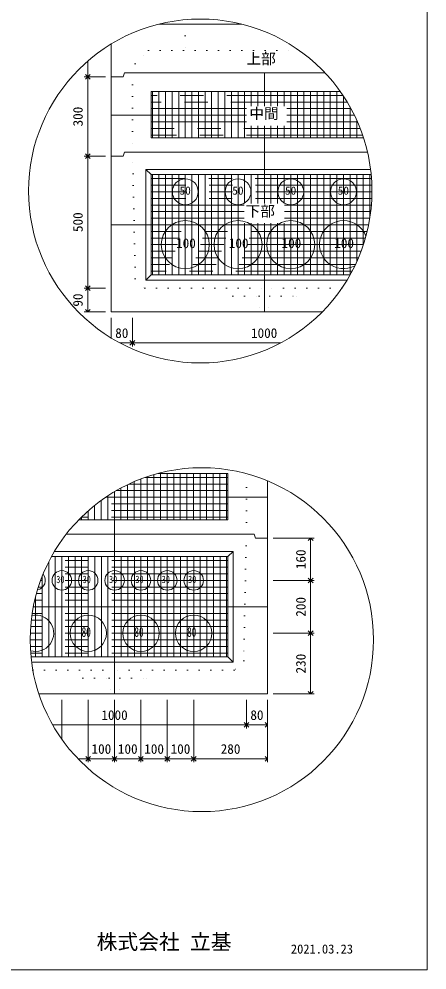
# Model space of a CAD drawing. Units: millimetres, scale not verified. Extents: x -4890 to 18490, y -2308 to 2308.
# Drawn here: x -2944 to -1830, y -1967 to 627 of the extents above; entities that cross this region are included whole.
import ezdxf
from ezdxf.enums import TextEntityAlignment as Align

# ---------------------------------------------------------------- set-up
doc = ezdxf.new("R2010")
doc.units = ezdxf.units.MM
doc.header["$LTSCALE"] = 10
doc.linetypes.add('USER2', pattern=[50.8, 31.75, -6.35, 6.35, -6.35])
doc.linetypes.add('USER5', pattern=[3.185, 0.01, -3.175])
for name, color, linetype, lineweight in [('0-0_0', 1, 'Continuous', 18), ('0-1_Defpoints', 7, 'USER2', 5), ('0-2_waku', 7, 'Continuous', 18), ('0-3_gaikei', 7, 'Continuous', 18), ('0-4_kakure', 7, 'USER5', 18), ('0-5_sunpou', 7, 'Continuous', 5), ('0-7_hole', 7, 'Continuous', 18), ('0-8_uchigawa', 6, 'Continuous', 18), ('0-D_文字１', 7, 'Continuous', 18), ('0-E_コア部分\u3000寸法補助線3', 150, 'USER2', 18), ('0-F_コア部分\u3000寸法補助線2', 150, 'USER2', 18)]:
    doc.layers.add(name, color=color, linetype=linetype, lineweight=lineweight)
doc.styles.add('ＭＳ ゴシック', font='')
doc.styles.get('ＭＳ ゴシック').set_extended_font_data('MS Gothic')

# ---------------------------------------------------------------- blocks, each defined once
blk = doc.blocks.new('_Open90_46')
at = {"layer": '0-5_sunpou'}
blk.add_line((0, 0), (-1, 0), dxfattribs=at)
blk.add_lwpolyline([(-0.5, 0.5), (0, 0), (-0.5, -0.5)], dxfattribs=at)

msp = doc.modelspace()

# ---------------------------------------------------------------- linework, layer by layer
at = {"layer": '0-0_0'}
for p, q in [((-2274.09, 389.15), (-2274.09, 479.32)), ((-2323.09, 364.12), (-2692.3, 364.12)), ((-2028.25, 364.12), (-2212.92, 364.12)), ((-2274.09, 263.32), (-2274.09, 335.25)), ((-2274.09, 123.35), (-2274.09, 263.32)), ((-2691.69, 65.32), (-1989.49, 65.32)), ((-2274.09, -172.28), (-2274.09, 69.45)), ((-2683.81, -778.47), (-2683.81, -662.62)), ((-2266.83, -677.67), (-2707.58, -677.67)), ((-2683.2, -1214.07), (-2683.2, -778.47)), ((-2905.22, -976.47), (-2265.6, -976.47))]:
    msp.add_line(p, q, dxfattribs=at)
at = {"layer": '0-1_Defpoints'}
for p, q in [((-2059.36, 418.12), (-2583.69, 418.12)), ((-2562.09, 302.92), (-2562.09, 428.92)), ((-2490.09, 302.92), (-2490.09, 428.92)), ((-2418.09, 302.92), (-2418.09, 428.92)), ((-2346.09, 302.92), (-2346.09, 428.92)), ((-2202.09, 302.92), (-2202.09, 428.92)), ((-2130.09, 302.92), (-2130.09, 428.92)), ((-2058.09, 302.92), (-2058.09, 416.21)), ((-2005.82, 310.12), (-2583.69, 310.12)), ((-2562.09, -71.48), (-2562.09, 202.12)), ((-2490.09, -71.48), (-2490.09, 202.12)), ((-2418.09, -71.48), (-2418.09, 202.12)), ((-2346.09, -71.48), (-2346.09, 202.12)), ((-2202.09, -71.48), (-2202.09, 202.12)), ((-2130.09, -71.48), (-2130.09, 202.12)), ((-2058.09, -71.48), (-2058.09, 202.12)), ((-1986.09, 84.29), (-1986.09, 202.12)), ((-1980.76, 137.32), (-2583.69, 137.32)), ((-2010.04, -6.68), (-2583.69, -6.68)), ((-2539.81, -738.87), (-2539.81, -612.87)), ((-2467.81, -738.87), (-2467.81, -612.87)), ((-2395.81, -738.87), (-2395.81, -612.87)), ((-2611.81, -738.87), (-2611.81, -627.92)), ((-2374.21, -623.67), (-2600.18, -623.67)), ((-2755.81, -738.87), (-2755.81, -715.07)), ((-2374.21, -731.67), (-2773.61, -731.67)), ((-2827.2, -1113.27), (-2827.2, -839.67)), ((-2755.2, -1113.27), (-2755.2, -839.67)), ((-2611.2, -1113.27), (-2611.2, -839.67)), ((-2539.2, -1113.27), (-2539.2, -839.67)), ((-2467.2, -1113.27), (-2467.2, -839.67)), ((-2395.2, -1113.27), (-2395.2, -839.67)), ((-2373.6, -904.47), (-2885.12, -904.47)), ((-2899.2, -1113.27), (-2899.2, -949.75)), ((-2373.6, -1048.47), (-2913.54, -1048.47))]:
    msp.add_line(p, q, dxfattribs=at)
at = {"layer": '0-2_waku'}
for p in [(-1830, 2308.16), (-4890, -1966.84), (-4890, -1966.84), (-4890, -1966.84), (-4890, -1966.84)]:
    msp.add_line(p, (-1830, -1966.84), dxfattribs=at)
at = {"layer": '0-2_waku', "color": 6, "linetype": 'USER2'}
for p, q in [((-2583.69, 428.92), (-2274.09, 428.92)), ((-2583.69, 428.92), (-2583.69, 302.92)), ((-2066.8, 428.92), (-2274.09, 428.92)), ((-2583.69, 302.92), (-2274.09, 302.92)), ((-2003.41, 302.92), (-2274.09, 302.92)), ((-2374.21, -612.87), (-2565.04, -612.87)), ((-2374.21, -612.87), (-2374.21, -738.87)), ((-2780.78, -738.87), (-2683.81, -738.87)), ((-2374.21, -738.87), (-2683.81, -738.87))]:
    msp.add_line(p, q, dxfattribs=at)
at = {"layer": '0-3_gaikei'}
for p, q in [((-2562.75, 612.52), (-2508.7, 612.52)), ((-2562.75, 612.52), (-2508.7, 612.52)), ((-2562.75, 612.52), (-2508.7, 612.52)), ((-2335.65, 612.52), (-2562.75, 612.52)), ((-2562.7, 612.52), (-2335.65, 612.52)), ((-2562.7, 612.52), (-2335.65, 612.52)), ((-2692.3, 468.52), (-2692.3, 558.53)), ((-2692.3, 468.52), (-2692.3, -172.28)), ((-2659.9, 468.52), (-2692.3, 468.52)), ((-2659.9, 468.52), (-2692.3, 468.52)), ((-2656.3, 479.32), (-2659.9, 468.52)), ((-2274.09, 479.32), (-2655.69, 479.32)), ((-2108.11, 479.32), (-2274.7, 479.32)), ((-2656.3, 263.32), (-2659.9, 252.52)), ((-2274.09, 263.32), (-2655.69, 263.32)), ((-1992.4, 263.32), (-2274.7, 263.32)), ((-2659.9, 252.52), (-2692.3, 252.52)), ((-2659.9, 252.52), (-2692.3, 252.52)), ((-2692.3, -172.28), (-2115.99, -172.28)), ((-2692.3, -172.28), (-2115.99, -172.28)), ((-2692.3, -172.28), (-2115.99, -172.28)), ((-2265.6, -990.87), (-2265.6, -632.91)), ((-2301.6, -778.47), (-2298, -789.27)), ((-2265.6, -789.27), (-2298, -789.27))]:
    msp.add_line(p, q, dxfattribs=at)
for points in [[(-2889.91, -1214.07), (-2265.6, -1214.07), (-2265.6, -789.27)], [(-2880.77, -1214.07), (-2265.6, -1214.07), (-2265.6, -789.27)], [(-2301.6, -778.47), (-2683.2, -778.47), (-2815.27, -778.47)]]:
    msp.add_lwpolyline(points, dxfattribs=at)
at = {"layer": '0-4_kakure'}
for p, q in [((-2490.7, 612.52), (-2490.7, 624.64)), ((-2490.7, 612.52), (-2490.7, 540.52)), ((-2626.89, 504.52), (-2590.89, 540.52)), ((-2590.89, 540.52), (-2178.61, 540.52)), ((-2626.89, 504.52), (-2634.09, 479.32)), ((-2634.09, 479.32), (-2634.09, 263.32)), ((-2626.66, -82.28), (-2634.09, 263.32)), ((-2626.66, -82.28), (-2600.91, -107.48)), ((-2600.91, -107.48), (-2274.09, -107.48)), ((-2360.49, -129.08), (-2382.09, -107.48)), ((-2360.49, -129.08), (-2288.49, -129.08)), ((-2288.49, -129.08), (-2285.61, -172.28)), ((-2062.44, -107.48), (-2274.09, -107.48)), ((-2259.69, -129.08), (-2262.57, -172.28)), ((-2259.69, -129.08), (-2187.69, -129.08)), ((-2187.69, -129.08), (-2166.09, -107.48)), ((-2323.2, -778.47), (-2323.2, -613.33)), ((-2323.2, -778.47), (-2330.63, -1124.07)), ((-2330.63, -1124.07), (-2356.38, -1149.27)), ((-2906.44, -1149.27), (-2683.2, -1149.27)), ((-2769.6, -1170.87), (-2791.2, -1149.27)), ((-2356.38, -1149.27), (-2683.2, -1149.27)), ((-2596.8, -1170.87), (-2575.2, -1149.27)), ((-2769.6, -1170.87), (-2697.6, -1170.87)), ((-2697.6, -1170.87), (-2694.72, -1214.07)), ((-2668.8, -1170.87), (-2671.68, -1214.07)), ((-2668.8, -1170.87), (-2596.8, -1170.87))]:
    msp.add_line(p, q, dxfattribs=at)
at = {"layer": '0-5_sunpou', "color": 150, "lineweight": 18}
for p, q in [((-2756.61, 511.64), (-2756.61, 481.48)), ((-2708.14, 468.52), (-2765.97, 468.52)), ((-2723.98, 468.52), (-2765.97, 468.52)), ((-2756.61, 455.56), (-2756.61, 265.48)), ((-2708.14, 252.52), (-2765.97, 252.52)), ((-2708.14, 252.52), (-2765.97, 252.52)), ((-2756.61, 239.56), (-2756.61, -94.52)), ((-2708.14, -107.48), (-2765.97, -107.48)), ((-2723.98, -107.48), (-2765.97, -107.48)), ((-2756.61, -120.44), (-2756.61, -159.32)), ((-2708.14, -172.28), (-2765.97, -172.28)), ((-2692.3, -188.12), (-2692.3, -243.33)), ((-2634.7, -188.12), (-2634.7, -266.18)), ((-2634.7, -188.12), (-2634.7, -266.18)), ((-2668.52, -256.82), (-2647.66, -256.82)), ((-2621.74, -256.82), (-2229.88, -256.82)), ((-2249.76, -789.27), (-2138.45, -789.27)), ((-2147.81, -802.23), (-2147.81, -891.51)), ((-2249.76, -904.47), (-2138.45, -904.47)), ((-2249.76, -904.47), (-2138.45, -904.47)), ((-2147.81, -917.43), (-2147.81, -1035.51)), ((-2249.76, -1048.47), (-2138.45, -1048.47)), ((-2249.76, -1048.47), (-2138.45, -1048.47)), ((-2147.81, -1061.43), (-2147.81, -1201.11)), ((-2249.76, -1214.07), (-2138.45, -1214.07)), ((-2827.2, -1229.91), (-2827.2, -1337.71)), ((-2755.2, -1229.91), (-2755.2, -1400.36)), ((-2755.2, -1229.91), (-2755.2, -1400.36)), ((-2683.2, -1229.91), (-2683.2, -1400.36)), ((-2683.2, -1229.91), (-2683.2, -1400.36)), ((-2611.2, -1229.91), (-2611.2, -1400.36)), ((-2611.2, -1229.91), (-2611.2, -1400.36)), ((-2539.2, -1229.91), (-2539.2, -1400.36)), ((-2539.2, -1229.91), (-2539.2, -1400.36)), ((-2467.2, -1229.91), (-2467.2, -1400.36)), ((-2467.2, -1229.91), (-2467.2, -1400.36)), ((-2323.2, -1229.91), (-2323.2, -1307.97)), ((-2323.2, -1229.91), (-2323.2, -1307.97)), ((-2265.6, -1229.91), (-2265.6, -1307.97)), ((-2265.6, -1229.91), (-2265.6, -1400.36)), ((-2852.17, -1298.61), (-2336.16, -1298.61)), ((-2310.24, -1298.61), (-2278.56, -1298.61)), ((-2783.06, -1391), (-2768.16, -1391)), ((-2742.24, -1391), (-2696.16, -1391)), ((-2670.24, -1391), (-2624.16, -1391)), ((-2598.24, -1391), (-2552.16, -1391)), ((-2526.24, -1391), (-2480.16, -1391)), ((-2454.24, -1391), (-2278.56, -1391))]:
    msp.add_line(p, q, dxfattribs=at)
for centre in [(-2449.2, 157.6), (-2444.99, -1066.12)]:
    msp.add_circle(centre, 468.88, dxfattribs=at)
at = {"layer": '0-7_hole'}
for centre, radius in [((-2490.09, 155.32), 35.28), ((-2346.09, 155.32), 35.28), ((-2202.09, 155.32), 35.28), ((-2058.09, 155.32), 35.28), ((-2490.09, 11.32), 65.52), ((-2346.09, 11.32), 65.52), ((-2202.09, 11.32), 65.52), ((-2827.2, -904.47), 26.64), ((-2755.2, -904.47), 26.64), ((-2683.2, -904.47), 26.64), ((-2611.2, -904.47), 26.64), ((-2539.2, -904.47), 26.64), ((-2467.2, -904.47), 26.64), ((-2755.2, -1048.47), 49.68), ((-2611.2, -1048.47), 49.68), ((-2467.2, -1048.47), 49.68)]:
    msp.add_circle(centre, radius, dxfattribs=at)
for centre, radius, start, end in [((-2058.09, 11.32), 65.52, 20.66629, 298.32089), ((-2899.2, -904.47), 26.64, 281.59033, 39.2294), ((-2899.2, -1048.47), 49.68, 253.99064, 101.55918)]:
    msp.add_arc(centre, radius, start, end, dxfattribs=at)
at = {"layer": '0-8_uchigawa'}
for p, q in [((-2598.09, 216.52), (-2583.69, 202.12)), ((-2598.09, -85.88), (-2598.09, 216.52)), ((-2583.69, 202.12), (-2274.09, 202.12)), ((-2583.69, -71.48), (-2583.69, 202.12)), ((-2274.09, 202.12), (-1982.44, 202.12)), ((-2598.09, -85.88), (-2583.69, -71.48)), ((-2583.69, -71.48), (-2040.09, -71.48)), ((-2598.09, -85.88), (-2048.5, -85.88)), ((-2359.2, -1127.67), (-2359.2, -825.27)), ((-2373.6, -1113.27), (-2373.6, -839.67)), ((-2911.49, -1113.27), (-2373.6, -1113.27)), ((-2359.2, -1127.67), (-2373.6, -1113.27)), ((-2909.81, -1127.67), (-2359.2, -1127.67))]:
    msp.add_line(p, q, dxfattribs=at)
for points in [[(-2598.09, 216.52), (-2274.09, 216.52), (-1984.04, 216.52)], [(-2855.56, -839.67), (-2683.2, -839.67), (-2373.6, -839.67), (-2359.2, -825.27)], [(-2847.28, -825.27), (-2683.2, -825.27), (-2359.2, -825.27)]]:
    msp.add_lwpolyline(points, dxfattribs=at)
at = {"layer": '0-E_コア部分\u3000寸法補助線3'}
for p, q in [((-2580.09, 302.92), (-2580.09, 428.92)), ((-2544.09, 302.92), (-2544.09, 428.92)), ((-2508.09, 302.92), (-2508.09, 428.92)), ((-2472.09, 302.92), (-2472.09, 428.92)), ((-2436.09, 302.92), (-2436.09, 428.92)), ((-2400.09, 302.92), (-2400.09, 428.92)), ((-2364.09, 302.92), (-2364.09, 428.92)), ((-2328.09, 302.92), (-2328.09, 428.92)), ((-2292.09, 389.15), (-2292.09, 428.92)), ((-2256.09, 389.15), (-2256.09, 428.92)), ((-2220.09, 389.15), (-2220.09, 428.92)), ((-2184.09, 302.92), (-2184.09, 428.92)), ((-2148.09, 302.92), (-2148.09, 428.92)), ((-2112.09, 302.92), (-2112.09, 428.92)), ((-2076.09, 302.92), (-2076.09, 428.92)), ((-2323.09, 382.12), (-2583.69, 382.12)), ((-2037.57, 382.12), (-2212.92, 382.12)), ((-2040.09, 302.92), (-2040.09, 386.68)), ((-2323.09, 346.12), (-2583.69, 346.12)), ((-2019.89, 346.12), (-2212.92, 346.12)), ((-2292.09, 302.92), (-2292.09, 335.25)), ((-2256.09, 302.92), (-2256.09, 335.25)), ((-2220.09, 302.92), (-2220.09, 335.25)), ((-2004.09, 302.92), (-2004.09, 304.99)), ((-1981.54, 191.32), (-2583.69, 191.32)), ((-2580.09, -71.48), (-2580.09, 202.12)), ((-2544.09, -71.48), (-2544.09, 202.12)), ((-2508.09, -71.48), (-2508.09, 202.12)), ((-2472.09, -71.48), (-2472.09, 202.12)), ((-2436.09, -71.48), (-2436.09, 202.12)), ((-2400.09, -71.48), (-2400.09, 202.12)), ((-2364.09, -71.48), (-2364.09, 202.12)), ((-2328.09, 123.35), (-2328.09, 202.12)), ((-2292.09, 123.35), (-2292.09, 202.12)), ((-2256.09, 123.35), (-2256.09, 202.12)), ((-2220.09, 123.35), (-2220.09, 202.12)), ((-2184.09, -71.48), (-2184.09, 202.12)), ((-2148.09, -71.48), (-2148.09, 202.12)), ((-2112.09, -71.48), (-2112.09, 202.12)), ((-2076.09, -71.48), (-2076.09, 202.12)), ((-2040.09, -71.48), (-2040.09, 202.12)), ((-2004.09, 10.21), (-2004.09, 202.12)), ((-1980.33, 155.32), (-2583.69, 155.32)), ((-2329.71, 119.32), (-2583.69, 119.32)), ((-1981.89, 119.32), (-2219.55, 119.32)), ((-2329.71, 83.32), (-2583.69, 83.32)), ((-1986.24, 83.32), (-2219.55, 83.32)), ((-2328.09, -71.48), (-2328.09, 69.45)), ((-2292.09, -71.48), (-2292.09, 69.45)), ((-2256.09, -71.48), (-2256.09, 69.45)), ((-2220.09, -71.48), (-2220.09, 69.45)), ((-1993.47, 47.32), (-2583.69, 47.32)), ((-2003.72, 11.32), (-2583.69, 11.32)), ((-2017.2, -24.68), (-2583.69, -24.68)), ((-2034.23, -60.68), (-2583.69, -60.68)), ((-2593.81, -738.87), (-2593.81, -621.48)), ((-2557.81, -738.87), (-2557.81, -612.87)), ((-2521.81, -738.87), (-2521.81, -612.87)), ((-2485.81, -738.87), (-2485.81, -612.87)), ((-2449.81, -738.87), (-2449.81, -612.87)), ((-2413.81, -738.87), (-2413.81, -612.87)), ((-2377.81, -738.87), (-2377.81, -612.87)), ((-2629.81, -738.87), (-2629.81, -635.2)), ((-2701.81, -738.87), (-2701.81, -673.83)), ((-2374.21, -659.67), (-2678.75, -659.67)), ((-2665.81, -738.87), (-2665.81, -652.49)), ((-2737.81, -738.87), (-2737.81, -699.92)), ((-2374.21, -695.67), (-2732.42, -695.67)), ((-2773.81, -738.87), (-2773.81, -731.87)), ((-2373.6, -850.47), (-2861.33, -850.47)), ((-2845.2, -1113.27), (-2845.2, -839.67)), ((-2809.2, -1113.27), (-2809.2, -839.67)), ((-2773.2, -1113.27), (-2773.2, -839.67)), ((-2737.2, -1113.27), (-2737.2, -839.67)), ((-2701.2, -1113.27), (-2701.2, -839.67)), ((-2665.2, -1113.27), (-2665.2, -839.67)), ((-2629.2, -1113.27), (-2629.2, -839.67)), ((-2593.2, -1113.27), (-2593.2, -839.67)), ((-2557.2, -1113.27), (-2557.2, -839.67)), ((-2521.2, -1113.27), (-2521.2, -839.67)), ((-2485.2, -1113.27), (-2485.2, -839.67)), ((-2449.2, -1113.27), (-2449.2, -839.67)), ((-2413.2, -1113.27), (-2413.2, -839.67)), ((-2377.2, -1113.27), (-2377.2, -839.67)), ((-2881.2, -1113.27), (-2881.2, -894.16)), ((-2373.6, -886.47), (-2878.09, -886.47)), ((-2373.6, -922.47), (-2891.32, -922.47)), ((-2373.6, -958.47), (-2901.34, -958.47)), ((-2373.6, -994.47), (-2908.36, -994.47)), ((-2373.6, -1030.47), (-2912.51, -1030.47)), ((-2373.6, -1066.47), (-2913.87, -1066.47)), ((-2373.6, -1102.47), (-2912.46, -1102.47))]:
    msp.add_line(p, q, dxfattribs=at)
at = {"layer": '0-F_コア部分\u3000寸法補助線2'}
for p, q in [((-2562.09, 302.92), (-2562.09, 428.92)), ((-2526.09, 302.92), (-2526.09, 428.92)), ((-2490.09, 302.92), (-2490.09, 428.92)), ((-2454.09, 302.92), (-2454.09, 428.92)), ((-2382.09, 302.92), (-2382.09, 428.92)), ((-2310.09, 389.15), (-2310.09, 428.92)), ((-2238.09, 389.15), (-2238.09, 428.92)), ((-2166.09, 302.92), (-2166.09, 428.92)), ((-2094.09, 302.92), (-2094.09, 428.92)), ((-2047.91, 400.12), (-2583.69, 400.12)), ((-2022.09, 302.92), (-2022.09, 351.05)), ((-2012.43, 328.12), (-2583.69, 328.12)), ((-2310.09, 302.92), (-2310.09, 335.25)), ((-2238.09, 302.92), (-2238.09, 335.25)), ((-2526.09, -71.48), (-2526.09, 202.12)), ((-2490.09, -71.48), (-2490.09, 202.12)), ((-2454.09, -71.48), (-2454.09, 202.12)), ((-2382.09, -71.48), (-2382.09, 202.12)), ((-2310.09, 123.35), (-2310.09, 202.12)), ((-2238.09, 123.35), (-2238.09, 202.12)), ((-2166.09, -71.48), (-2166.09, 202.12)), ((-2094.09, -71.48), (-2094.09, 202.12)), ((-2022.09, -35.85), (-2022.09, 202.12)), ((-1980.59, 173.32), (-2583.69, 173.32)), ((-2329.71, 101.32), (-2583.69, 101.32)), ((-1983.71, 101.32), (-2219.55, 101.32)), ((-2310.09, -71.48), (-2310.09, 69.45)), ((-2238.09, -71.48), (-2238.09, 69.45)), ((-1998.21, 29.32), (-2583.69, 29.32)), ((-2025.25, -42.68), (-2583.69, -42.68)), ((-2575.81, -738.87), (-2575.81, -615.86)), ((-2503.81, -738.87), (-2503.81, -612.87)), ((-2431.81, -738.87), (-2431.81, -612.87)), ((-2647.81, -738.87), (-2647.81, -643.38)), ((-2374.21, -641.67), (-2644.21, -641.67)), ((-2719.81, -738.87), (-2719.81, -686.22)), ((-2374.21, -713.67), (-2754.22, -713.67)), ((-2863.2, -1113.27), (-2863.2, -854.11)), ((-2791.2, -1113.27), (-2791.2, -839.67)), ((-2719.2, -1113.27), (-2719.2, -839.67)), ((-2647.2, -1113.27), (-2647.2, -839.67)), ((-2575.2, -1113.27), (-2575.2, -839.67)), ((-2503.2, -1113.27), (-2503.2, -839.67)), ((-2431.2, -1113.27), (-2431.2, -839.67)), ((-2373.6, -868.47), (-2870.17, -868.47)), ((-2899.2, -1113.27), (-2899.2, -949.75)), ((-2373.6, -940.47), (-2896.72, -940.47)), ((-2373.6, -1012.47), (-2910.79, -1012.47)), ((-2373.6, -1084.47), (-2913.51, -1084.47))]:
    msp.add_line(p, q, dxfattribs=at)

# ---------------------------------------------------------------- block references
at = {"layer": '0-5_sunpou', "xscale": 12.96, "yscale": 12.96}
for p, rotation in [((-2756.61, 468.52), 270), ((-2756.61, 468.52), 90), ((-2756.61, 252.52), 270), ((-2756.61, 252.52), 90), ((-2756.61, -107.48), 270), ((-2756.61, -107.48), 90), ((-2756.61, -172.28), 270), ((-2634.7, -256.82), 180), ((-2147.81, -789.27), 90), ((-2147.81, -904.47), 270), ((-2147.81, -904.47), 90), ((-2147.81, -1048.47), 270), ((-2147.81, -1048.47), 90), ((-2147.81, -1214.07), 270), ((-2323.2, -1298.61), 180), ((-2755.2, -1391), 180), ((-2683.2, -1391), 180), ((-2611.2, -1391), 180), ((-2539.2, -1391), 180), ((-2467.2, -1391), 180)]:
    msp.add_blockref('_Open90_46', p, dxfattribs=dict(at, rotation=rotation))
for p in [(-2634.7, -256.82), (-2323.2, -1298.61), (-2265.6, -1298.61), (-2755.2, -1391), (-2683.2, -1391), (-2611.2, -1391), (-2539.2, -1391), (-2467.2, -1391), (-2265.6, -1391)]:
    msp.add_blockref('_Open90_46', p, dxfattribs=at)

# ---------------------------------------------------------------- texts
at = {"layer": '0-5_sunpou', "style": 'ＭＳ ゴシック'}
for s, p in [('300', (-2762.37, 333.52)), ('500', (-2762.37, 45.52)), ('90', (-2762.37, -157.88)), ('160', (-2153.57, -873.87)), ('200', (-2153.57, -1003.47)), ('230', (-2153.57, -1158.27))]:
    msp.add_text(s, height=26.39, rotation=90, dxfattribs=at).set_placement(p, align=Align.BOTTOM_LEFT)
for s, p in [('80', (-2681.5, -251.06)), ('1000', (-2310.7, -251.06)), ('1000', (-2719.2, -1292.85)), ('80', (-2312.4, -1292.85)), ('100', (-2746.2, -1385.24)), ('100', (-2674.2, -1385.24)), ('100', (-2602.2, -1385.24)), ('100', (-2530.2, -1385.24)), ('280', (-2393.4, -1385.24))]:
    msp.add_text(s, height=26.39, dxfattribs=at).set_placement(p, align=Align.BOTTOM_LEFT)
at = {"layer": '0-D_文字１', "style": 'ＭＳ ゴシック'}
for s, height, p in [('上部', 29.33, (-2322.89, 494.89)), ('中間', 29.33, (-2315.17, 345.42)), ('50', 22.43, (-2505.63, 140.68)), ('50', 22.43, (-2361.63, 140.68)), ('50', 22.43, (-2217.63, 140.68)), ('50', 22.43, (-2073.63, 140.68)), ('下部', 29.33, (-2325.4, 79.16)), ('100', 26.39, (-2515.25, -6.09)), ('100', 26.39, (-2371.25, -6.09)), ('100', 26.39, (-2227.25, -6.09)), ('100', 26.39, (-2083.25, -6.09)), ('株式会社 立基', 41.57, (-2732.23, -1923.36)), ('2021.03.23', 24.94, (-2201.72, -1929.57))]:
    msp.add_text(s, height=height, dxfattribs=at).set_placement(p, align=Align.BOTTOM_LEFT)
at = {"layer": '0-D_文字１', "style": 'ＭＳ ゴシック', "width": 0.7}
for s, height, p in [('30', 20.19, (-2842.32, -917.81)), ('30', 20.19, (-2770.32, -917.81)), ('30', 20.19, (-2698.32, -917.81)), ('30', 20.19, (-2626.32, -917.81)), ('30', 20.19, (-2554.32, -917.81)), ('30', 20.19, (-2482.32, -917.81)), ('80', 26.39, (-2773.25, -1066.24)), ('80', 26.39, (-2629.25, -1066.24)), ('80', 26.39, (-2485.25, -1066.24))]:
    msp.add_text(s, height=height, dxfattribs=at).set_placement(p, align=Align.BOTTOM_LEFT)

doc.saveas('drawing.dxf')
